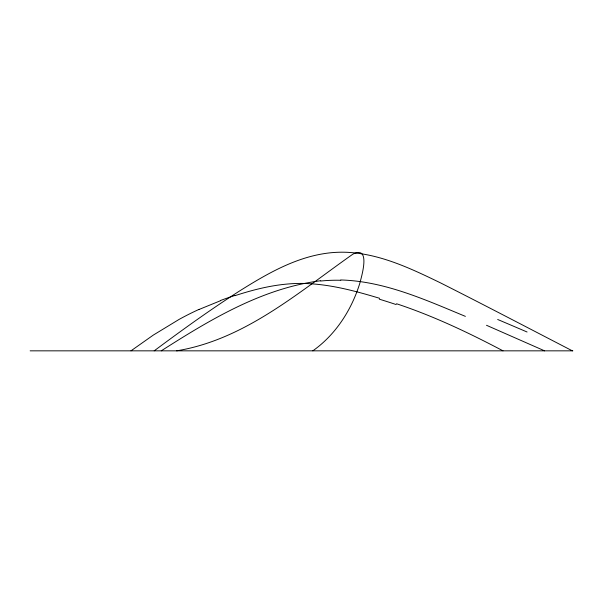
<?xml version="1.0" encoding="UTF-8"?>
<svg xmlns="http://www.w3.org/2000/svg" width="603" height="603" viewBox="0 0 603 603"><rect width="100%" height="100%" fill="white"/><g stroke="black" fill="none" stroke-linecap="round" stroke-linejoin="round"><path stroke-width="0.9" d="M312.814 350.84C335.63 334.725 351.451 310.07 359.705 283.629C361.589 276.362 371.184 245.029 352.928 254.134C298.206 292.545 244.728 339.579 176.619 350.84M154.18 350.84C182.046 330.09 210.228 309.738 239.504 291.023C267.544 273.423 297.505 256.056 331.1 252.725A117.623 117.238 79.2 0 1 347.004 252.303C380.289 253.878 410.982 268.584 440.469 282.86C484.624 305.148 528.439 328.115 572.375 350.84M130.972 350.84L153.298 335.095L179.046 319.439A291.053 285.272 -74.7 0 1 198.952 309.422M161.25 350.84C210.055 319.703 262.199 288.204 320.713 280.727M198.982 309.497L220.706 300.641M234.982 295.666C252.107 290.103 269.677 285.558 287.661 284.013A161.408 155.989 -57.9 0 1 306.52 283.5M30.15 350.84L572.85 350.84M340.801 279.965C384.737 281.232 425.454 299.849 465.38 316.364M306.52 283.553C331.499 284.541 355.823 291.151 379.641 298.312M396.518 303.739C433.421 315.995 468.667 332.713 503.015 350.84M486.493 325.281L544.599 350.84M497.679 319.477A596.638 32.818 22.4 0 1 527.082 332.004M320.751 281.021A156.652 151.926 19.1 0 1 340.801 280.282M220.638 300.43A406.844 395.824 -64.8 0 1 234.921 295.462M379.317 299.178A691.106 650.682 -32.1 0 1 396.186 304.568"/></g></svg>
